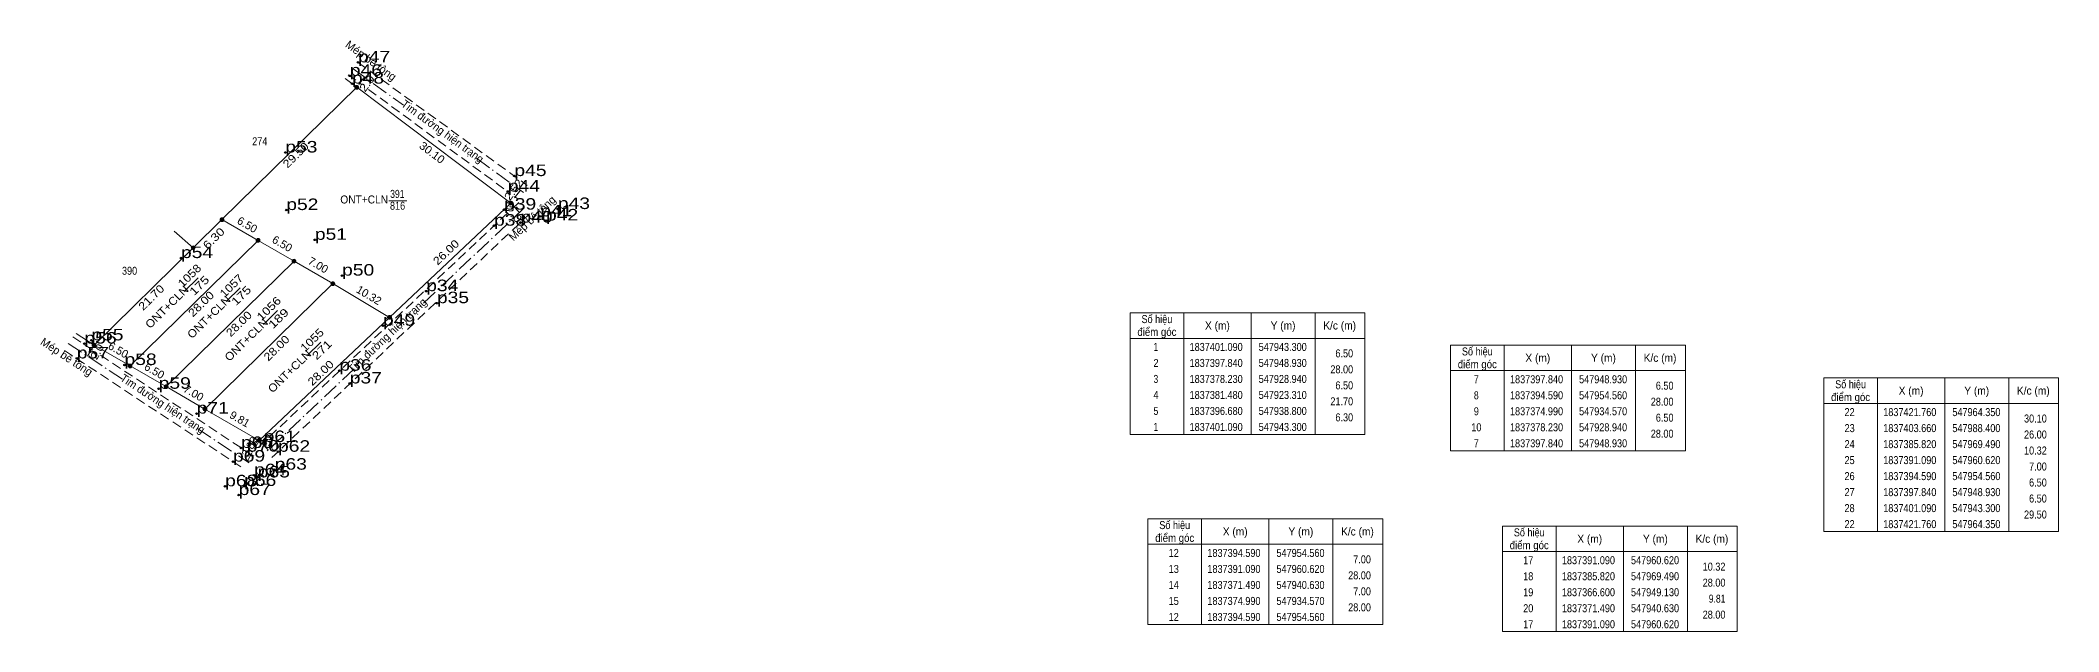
# Model space of a CAD drawing. Header units: metres. Extents: x 547336 to 548230, y 1836093 to 1837463.
# Drawn here: x 547914.9 to 548230.2, y 1837336.7 to 1837429.1 of the extents above; entities that cross this region are included whole.
import ezdxf
from ezdxf.enums import TextEntityAlignment as Align

# ---------------------------------------------------------------- set-up
doc = ezdxf.new("R2010")
doc.units = ezdxf.units.M
doc.header["$LTSCALE"] = 0.5
doc.header["$PDMODE"] = 32
doc.header["$PDSIZE"] = 0.25
doc.linetypes.add('DOT_DASHED', pattern=[7.7, 5, -1.2, 0.3, -1.2])
doc.linetypes.add('MEDIUM_DASHED', pattern=[4.5, 3, -1.5])
for name, color, linetype, lineweight in [('1', 7, 'Continuous', 13), ('10', 7, 'MEDIUM_DASHED', 13), ('63', 7, 'Continuous', 13)]:
    doc.layers.add(name, color=color, linetype=linetype, lineweight=lineweight)
doc.layers.add('12', color=7, linetype='Continuous')
doc.layers.add('7', color=7, linetype='Continuous')

msp = doc.modelspace()

# ---------------------------------------------------------------- hatches: boundary and pattern name
at = {"layer": '63'}
for points in [[(547964.65, 1837421.76, 1), (547964.05, 1837421.76, 1)], [(547988.7, 1837403.66, 1), (547988.1, 1837403.66, 1)], [(547943.6, 1837401.09, 1), (547943, 1837401.09, 1)], [(547939.1, 1837396.68, 1), (547938.5, 1837396.68, 1)], [(547949.23, 1837397.84, 1), (547948.63, 1837397.84, 1)], [(547954.86, 1837394.59, 1), (547954.26, 1837394.59, 1)], [(547960.92, 1837391.09, 1), (547960.32, 1837391.09, 1)], [(547969.79, 1837385.82, 1), (547969.19, 1837385.82, 1)], [(547923.61, 1837381.48, 1), (547923.01, 1837381.48, 1)], [(547929.24, 1837378.23, 1), (547928.64, 1837378.23, 1)], [(547934.87, 1837374.99, 1), (547934.27, 1837374.99, 1)], [(547940.93, 1837371.49, 1), (547940.33, 1837371.49, 1)], [(547949.43, 1837366.6, 1), (547948.83, 1837366.6, 1)]]:
    msp.add_hatch(color=256, dxfattribs=at).paths.add_polyline_path(points)

# ---------------------------------------------------------------- linework, layer by layer
at = {"layer": '1'}
for points in [[(547964.35, 1837421.76), (547988.4, 1837403.66), (547969.49, 1837385.82), (547960.62, 1837391.09), (547954.56, 1837394.59), (547948.93, 1837397.84), (547943.3, 1837401.09)], [(547943.3, 1837401.09), (547948.93, 1837397.84), (547928.94, 1837378.23), (547923.31, 1837381.48), (547938.8, 1837396.68)], [(547948.93, 1837397.84), (547954.56, 1837394.59), (547934.57, 1837374.99), (547928.94, 1837378.23)], [(547954.56, 1837394.59), (547960.62, 1837391.09), (547940.63, 1837371.49), (547934.57, 1837374.99)], [(547960.62, 1837391.09), (547969.49, 1837385.82), (547949.13, 1837366.6), (547940.63, 1837371.49)]]:
    msp.add_lwpolyline(points, close=True, dxfattribs=at)
at = {"layer": '10'}
for p, q in [((547964.55, 1837425.65), (547990.99, 1837406.43)), ((547963.02, 1837423.73), (547965.06, 1837422.24)), ((547965.56, 1837423.37), (547964.35, 1837421.76)), ((547966.17, 1837421.42), (547988, 1837405.43)), ((547989.92, 1837405.67), (547988.4, 1837403.66)), ((547989.77, 1837402.21), (547988.4, 1837403.66)), ((547988.61, 1837402.77), (547989.65, 1837403.75)), ((547988.98, 1837404.72), (547989.55, 1837404.3)), ((547950.73, 1837367.2), (547987.83, 1837402.04)), ((547991.34, 1837401.98), (547951.11, 1837363.93)), ((547918.69, 1837380.64), (547946.8, 1837362.1)), ((547919.99, 1837382.77), (547923.19, 1837380.66)), ((547922.31, 1837379.75), (547923.31, 1837381.48)), ((547924.32, 1837379.91), (547946.73, 1837365.14)), ((547947.24, 1837363.3), (547949.13, 1837366.6)), ((547950.52, 1837365.13), (547949.13, 1837366.6)), ((547949.22, 1837365.78), (547949.88, 1837366.4)), ((547947.68, 1837364.51), (547948.29, 1837364.11))]:
    msp.add_line(p, q, dxfattribs=at)
at = {"layer": '10', "linetype": 'Continuous'}
for p, q in [((547962.54, 1837423.13), (547964.35, 1837421.76)), ((547964.35, 1837421.76), (547988.4, 1837403.66)), ((547943.3, 1837401.09), (547948.93, 1837397.84)), ((547923.31, 1837381.48), (547938.8, 1837396.68)), ((547935.81, 1837399.28), (547938.8, 1837396.68)), ((547940.63, 1837371.49), (547960.62, 1837391.09)), ((547920.53, 1837383.31), (547923.31, 1837381.48)), ((547923.31, 1837381.48), (547928.94, 1837378.23))]:
    msp.add_line(p, q, dxfattribs=at)
for points in [[(547938.8, 1837396.68), (547943.3, 1837401.09), (547964.35, 1837421.76)], [(547949.13, 1837366.6), (547969.49, 1837385.82), (547988.4, 1837403.66)], [(547928.94, 1837378.23), (547948.93, 1837397.84), (547954.56, 1837394.59)], [(547928.94, 1837378.23), (547934.57, 1837374.99), (547954.56, 1837394.59), (547960.62, 1837391.09), (547969.49, 1837385.82)], [(547934.57, 1837374.99), (547940.63, 1837371.49), (547949.13, 1837366.6)]]:
    msp.add_lwpolyline(points, dxfattribs=at)
at = {"layer": '63', "linetype": 'DOT_DASHED'}
for p, q in [((547963.81, 1837424.64), (547971.65, 1837418.94)), ((547983.05, 1837410.67), (547990.4, 1837405.32)), ((547990.58, 1837402.98), (547973.93, 1837387.24)), ((547919.27, 1837381.75), (547927.78, 1837376.14)), ((547963.93, 1837377.78), (547950.09, 1837364.69)), ((547939.46, 1837368.43), (547947.56, 1837363.09))]:
    msp.add_line(p, q, dxfattribs=at)
at = {"layer": '63'}
for p, q in [((547969.36, 1837404.04), (547972.15, 1837404.04)), ((547937.4, 1837389.84), (547939.57, 1837392.01)), ((547943.95, 1837388.27), (547946.12, 1837390.44)), ((547949.79, 1837384.71), (547951.96, 1837386.88)), ((548093.55, 1837386.54), (548093.55, 1837367.54)), ((548104.05, 1837386.54), (548104.05, 1837367.54)), ((548114.05, 1837386.54), (548114.05, 1837367.54)), ((547956.55, 1837379.79), (547958.72, 1837381.96)), ((548085.15, 1837382.54), (548121.85, 1837382.54)), ((548143.6, 1837381.49), (548143.6, 1837364.99)), ((548154.1, 1837381.49), (548154.1, 1837364.99)), ((548164.1, 1837381.49), (548164.1, 1837364.99)), ((548135.2, 1837377.49), (548171.9, 1837377.49)), ((548201.91, 1837376.36), (548201.91, 1837352.36)), ((548212.41, 1837376.36), (548212.41, 1837352.36)), ((548222.41, 1837376.36), (548222.41, 1837352.36)), ((548193.51, 1837372.36), (548230.21, 1837372.36)), ((548096.33, 1837354.36), (548096.33, 1837337.86)), ((548106.83, 1837354.36), (548106.83, 1837337.86)), ((548116.83, 1837354.36), (548116.83, 1837337.86)), ((548151.71, 1837353.22), (548151.71, 1837336.72)), ((548162.21, 1837353.22), (548162.21, 1837336.72)), ((548172.21, 1837353.22), (548172.21, 1837336.72)), ((548087.93, 1837350.36), (548124.63, 1837350.36)), ((548143.31, 1837349.22), (548180.01, 1837349.22))]:
    msp.add_line(p, q, dxfattribs=at)
for points in [[(548085.15, 1837386.54), (548121.85, 1837386.54), (548121.85, 1837367.54), (548085.15, 1837367.54)], [(548135.2, 1837381.49), (548171.9, 1837381.49), (548171.9, 1837364.99), (548135.2, 1837364.99)], [(548193.51, 1837376.36), (548230.21, 1837376.36), (548230.21, 1837352.36), (548193.51, 1837352.36)], [(548087.93, 1837354.36), (548124.63, 1837354.36), (548124.63, 1837337.86), (548087.93, 1837337.86)], [(548143.31, 1837353.22), (548180.01, 1837353.22), (548180.01, 1837336.72), (548143.31, 1837336.72)]]:
    msp.add_lwpolyline(points, close=True, dxfattribs=at)
for centre in [(547964.35, 1837421.76), (547988.4, 1837403.66), (547943.3, 1837401.09), (547938.8, 1837396.68), (547948.93, 1837397.84), (547954.56, 1837394.59), (547960.62, 1837391.09), (547969.49, 1837385.82), (547923.31, 1837381.48), (547928.94, 1837378.23), (547934.57, 1837374.99), (547940.63, 1837371.49), (547949.13, 1837366.6)]:
    msp.add_circle(centre, 0.3, dxfattribs=at)
at = {"layer": '7'}
for p in [(547964.55, 1837425.65), (547963.27, 1837423.55), (547963.6, 1837422.34), (547953.19, 1837411.57), (547988.98, 1837407.89), (547953.34, 1837402.58), (547987.36, 1837402.64), (547987.95, 1837405.47), (547995.77, 1837402.74), (547985.8, 1837400.14), (547989.92, 1837400.63), (547993.01, 1837401.59), (547993.92, 1837400.95), (547957.81, 1837397.93), (547936.89, 1837395.08), (547962.06, 1837392.34), (547975.2, 1837389.91), (547976.87, 1837388.03), (547968.45, 1837384.51), (547921.81, 1837381.72), (547922.89, 1837382.22), (547920.62, 1837379.4), (547928.07, 1837378.37), (547961.63, 1837377.48), (547933.41, 1837374.66), (547963.26, 1837375.49), (547939.34, 1837370.78), (547946.27, 1837365.41), (547947.17, 1837364.85), (547949.81, 1837366.33), (547952.05, 1837364.82), (547945.02, 1837363.28), (547951.54, 1837362.02), (547943.79, 1837359.42), (547946.76, 1837359.48), (547948.31, 1837361.16), (547948.89, 1837360.81), (547945.9, 1837358.06)]:
    msp.add_point(p, dxfattribs=at)

# ---------------------------------------------------------------- texts
at = {"layer": '1'}
for s, width, p in [('ONT+CLN', 0.95, (547965.51, 1837403.61)), ('816', 0.85, (547970.725, 1837402.63)), ('391', 0.8, (547970.69, 1837404.48))]:
    msp.add_text(s, height=1.25, dxfattribs=dict(at, width=width)).set_placement(p, align=Align.CENTER)
at = {"layer": '10', "width": 0.85}
for s, p in [('274', (547949.2, 1837412.7)), ('390', (547928.86, 1837392.47))]:
    msp.add_text(s, height=1.25, dxfattribs=at).set_placement(p, align=Align.CENTER)
at = {"layer": '12', "width": 1.25}
for s, p in [('p46', (547963.27, 1837423.55)), ('p47', (547964.55, 1837425.65)), ('p48', (547963.6, 1837422.34)), ('p53', (547953.19, 1837411.57)), ('p45', (547988.98, 1837407.89)), ('p44', (547987.95, 1837405.47)), ('p52', (547953.34, 1837402.58)), ('p39', (547987.36, 1837402.64)), ('p41', (547993.01, 1837401.59)), ('p42', (547993.92, 1837400.95)), ('p43', (547995.77, 1837402.74)), ('p51', (547957.81, 1837397.93)), ('p38', (547985.8, 1837400.14)), ('p40', (547989.92, 1837400.63)), ('p54', (547936.89, 1837395.08)), ('p50', (547962.06, 1837392.34)), ('p34', (547975.2, 1837389.91)), ('p35', (547976.87, 1837388.03)), ('p55', (547922.89, 1837382.22)), ('p49', (547968.45, 1837384.51)), ('p57', (547920.62, 1837379.4)), ('p56', (547921.81, 1837381.72)), ('p58', (547928.07, 1837378.37)), ('p36', (547961.63, 1837377.48)), ('p59', (547933.41, 1837374.66)), ('p37', (547963.26, 1837375.49)), ('p71', (547939.34, 1837370.78)), ('p61', (547949.81, 1837366.33)), ('p69', (547945.02, 1837363.28)), ('p60', (547946.27, 1837365.41)), ('p70', (547947.17, 1837364.85)), ('p62', (547952.05, 1837364.82)), ('p64', (547948.31, 1837361.16)), ('p65', (547948.89, 1837360.81)), ('p63', (547951.54, 1837362.02)), ('p68', (547943.79, 1837359.42)), ('p67', (547945.9, 1837358.06)), ('p66', (547946.76, 1837359.48))]:
    msp.add_text(s, height=1.8, dxfattribs=at).set_placement(p)
at = {"layer": '63'}
for s, rotation, p in [('Mép bê tông', 323.986, (547966.2075, 1837425.4267)), ('Mép bê tông', 43.405, (547992.1905, 1837400.8463)), ('6.50', 330.004, (547946.9425, 1837399.7453)), ('6.50', 330.004, (547952.4025, 1837396.7853)), ('7.00', 329.991, (547958.0224, 1837393.4449)), ('10.32', 329.284, (547965.9408, 1837388.7385)), ('Tim đường hiện trạng', 43.4, (547969.5556, 1837382.5137)), ('Mép bê tông', 326.593, (547918.6909, 1837379.1295)), ('6.50', 330.004, (547926.7925, 1837380.1753)), ('6.50', 330.08, (547932.4333, 1837376.9276)), ('7.00', 329.991, (547938.5524, 1837373.4649)), ('9.81', 330.088, (547945.7683, 1837369.3853)), ('3.80', 60.199, (547948.1788, 1837365.2844))]:
    msp.add_text(s, height=1.25, rotation=rotation, dxfattribs=at).set_placement(p, align=Align.CENTER)
for s, rotation, width, p in [('2.0', 53.073, 1.15, (547966.4527, 1837421.9945)), ('Tim đường hiện trạng', 323.998, 0.95, (547977.3976, 1837414.3641)), ('29.50', 44.478, 1.15, (547955.2621, 1837410.7308)), ('30.10', 323.035, 1.05, (547975.7442, 1837411.0571)), ('2.52', 52.903, 1.1, (547989.3591, 1837405.383)), ('2.0', 313.375, 1.25, (547988.392, 1837401.5042)), ('6.30', 44.421, 1.2, (547942.4526, 1837397.7137)), ('26.00', 43.332, 1.15, (547978.7361, 1837395.5273)), ('1058', 44.436, 1.15, (547938.6624, 1837391.8818)), ('21.70', 44.459, 1.15, (547932.7023, 1837388.4799)), ('ONT+CLN', 44.436, 1.1, (547935.1374, 1837386.9972)), ('175', 44.436, 1.25, (547940.1874, 1837390.3425)), ('1057', 44.436, 1.15, (547945.2124, 1837390.3118)), ('175', 44.436, 1.25, (547946.7374, 1837388.7725)), ('ONT+CLN', 44.436, 1.1, (547941.6874, 1837385.4272)), ('28.00', 44.45, 1.15, (547940.4723, 1837387.4694)), ('1056', 44.436, 1.2, (547951.0524, 1837386.7416)), ('189', 44.436, 1.3, (547952.5724, 1837385.2074)), ('ONT+CLN', 44.436, 1.1, (547947.5274, 1837381.8672)), ('28.00', 44.436, 1.15, (547946.3824, 1837384.3586)), ('1055', 44.436, 1.15, (547957.8124, 1837381.8318)), ('2.0', 59.971, 1.05, (547924.3405, 1837380.1372)), ('28.00', 44.436, 1.15, (547952.2624, 1837380.5786)), ('ONT+CLN', 44.436, 1.1, (547954.2874, 1837376.9472)), ('271', 44.436, 1.25, (547959.3424, 1837380.2982)), ('28.00', 43.35, 1.15, (547959.156, 1837376.6882)), ('Tim đường hiện trạng', 326.591, 0.95, (547933.7059, 1837371.7968)), ('2.0', 313.398, 1.25, (547950.5727, 1837365.7744))]:
    msp.add_text(s, height=1.25, rotation=rotation, dxfattribs=dict(at, width=width)).set_placement(p, align=Align.CENTER)
for s, width, p in [('điểm góc', 0.9, (548089.35, 1837382.92)), ('Số hiệu', 0.85, (548089.35, 1837384.92)), ('X (m)', 0.95, (548098.8, 1837383.92)), ('Y (m)', 0.95, (548109.055, 1837383.92)), ('K/c (m)', 0.95, (548117.895, 1837383.92)), (' 1', 0.75, (548089, 1837380.57)), ('1837401.090', 0.85, (548098.6, 1837380.57)), ('547943.300', 0.85, (548109, 1837380.57)), ('Số hiệu', 0.85, (548139.4, 1837379.87)), (' 2', 0.85, (548089.005, 1837378.07)), ('1837397.840', 0.85, (548098.6, 1837378.07)), ('547948.930', 0.85, (548109, 1837378.07)), ('điểm góc', 0.9, (548139.4, 1837377.87)), ('X (m)', 0.95, (548148.85, 1837378.87)), ('Y (m)', 0.95, (548159.105, 1837378.87)), ('K/c (m)', 0.95, (548167.945, 1837378.87)), (' 4', 0.85, (548089, 1837373.07)), (' 3', 0.8, (548088.995, 1837375.57)), ('1837378.230', 0.85, (548098.6, 1837375.57)), ('1837381.480', 0.85, (548098.6, 1837373.07)), ('547928.940', 0.85, (548109, 1837375.57)), ('547923.310', 0.85, (548109, 1837373.07)), (' 8', 0.8, (548139.055, 1837373.02)), (' 7', 0.8, (548139.055, 1837375.52)), ('1837397.840', 0.85, (548148.65, 1837375.52)), ('1837394.590', 0.85, (548148.65, 1837373.02)), ('547948.930', 0.85, (548159.05, 1837375.52)), ('547954.560', 0.85, (548159.05, 1837373.02)), ('Số hiệu', 0.85, (548197.71, 1837374.74)), ('X (m)', 0.95, (548207.16, 1837373.74)), ('Y (m)', 0.95, (548217.415, 1837373.74)), ('K/c (m)', 0.95, (548226.255, 1837373.74)), (' 5', 0.8, (548089.005, 1837370.57)), ('1837396.680', 0.85, (548098.6, 1837370.57)), ('547938.800', 0.85, (548109, 1837370.57)), (' 9', 0.85, (548139.05, 1837370.52)), ('1837374.990', 0.85, (548148.65, 1837370.52)), ('547934.570', 0.85, (548159.05, 1837370.52)), ('điểm góc', 0.9, (548197.71, 1837372.74)), (' 22', 0.85, (548197.355, 1837370.39)), ('1837421.760', 0.85, (548206.96, 1837370.39)), ('547964.350', 0.85, (548217.36, 1837370.39)), (' 1', 0.75, (548089, 1837368.07)), ('1837401.090', 0.85, (548098.6, 1837368.07)), ('547943.300', 0.85, (548109, 1837368.07)), (' 10', 0.85, (548139.05, 1837368.02)), ('1837378.230', 0.85, (548148.65, 1837368.02)), ('547928.940', 0.85, (548159.05, 1837368.02)), (' 23', 0.85, (548197.365, 1837367.89)), ('1837403.660', 0.85, (548206.96, 1837367.89)), ('547988.400', 0.85, (548217.36, 1837367.89)), (' 7', 0.8, (548139.055, 1837365.52)), ('1837397.840', 0.85, (548148.65, 1837365.52)), ('547948.930', 0.85, (548159.05, 1837365.52)), (' 24', 0.85, (548197.36, 1837365.39)), ('1837385.820', 0.85, (548206.96, 1837365.39)), ('547969.490', 0.85, (548217.36, 1837365.39)), (' 25', 0.85, (548197.355, 1837362.89)), ('1837391.090', 0.85, (548206.96, 1837362.89)), ('547960.620', 0.85, (548217.36, 1837362.89)), (' 26', 0.85, (548197.355, 1837360.39)), (' 27', 0.85, (548197.355, 1837357.89)), ('1837394.590', 0.85, (548206.96, 1837360.39)), ('1837397.840', 0.85, (548206.96, 1837357.89)), ('547954.560', 0.85, (548217.36, 1837360.39)), ('547948.930', 0.85, (548217.36, 1837357.89)), (' 28', 0.85, (548197.355, 1837355.39)), ('1837401.090', 0.85, (548206.96, 1837355.39)), ('547943.300', 0.85, (548217.36, 1837355.39)), ('Số hiệu', 0.85, (548092.13, 1837352.74)), ('X (m)', 0.95, (548101.58, 1837351.74)), ('Y (m)', 0.95, (548111.835, 1837351.74)), ('K/c (m)', 0.95, (548120.675, 1837351.74)), ('Số hiệu', 0.85, (548147.51, 1837351.6)), (' 22', 0.85, (548197.355, 1837352.89)), ('1837421.760', 0.85, (548206.96, 1837352.89)), ('547964.350', 0.85, (548217.36, 1837352.89)), ('điểm góc', 0.9, (548092.13, 1837350.74)), (' 12', 0.85, (548091.775, 1837348.39)), ('1837394.590', 0.85, (548101.38, 1837348.39)), ('547954.560', 0.85, (548111.78, 1837348.39)), ('điểm góc', 0.9, (548147.51, 1837349.6)), ('X (m)', 0.95, (548156.96, 1837350.6)), ('Y (m)', 0.95, (548167.215, 1837350.6)), ('K/c (m)', 0.95, (548176.055, 1837350.6)), (' 13', 0.85, (548091.785, 1837345.89)), ('1837391.090', 0.85, (548101.38, 1837345.89)), ('547960.620', 0.85, (548111.78, 1837345.89)), (' 17', 0.85, (548147.155, 1837347.25)), (' 18', 0.85, (548147.155, 1837344.75)), ('1837391.090', 0.85, (548156.76, 1837347.25)), ('1837385.820', 0.85, (548156.76, 1837344.75)), ('547960.620', 0.85, (548167.16, 1837347.25)), ('547969.490', 0.85, (548167.16, 1837344.75)), (' 14', 0.85, (548091.78, 1837343.39)), ('1837371.490', 0.85, (548101.38, 1837343.39)), ('547940.630', 0.85, (548111.78, 1837343.39)), (' 19', 0.85, (548147.16, 1837342.25)), ('1837366.600', 0.85, (548156.76, 1837342.25)), ('547949.130', 0.85, (548167.16, 1837342.25)), (' 15', 0.85, (548091.775, 1837340.89)), (' 12', 0.85, (548091.775, 1837338.39)), ('1837374.990', 0.85, (548101.38, 1837340.89)), ('1837394.590', 0.85, (548101.38, 1837338.39)), ('547934.570', 0.85, (548111.78, 1837340.89)), ('547954.560', 0.85, (548111.78, 1837338.39)), (' 20', 0.85, (548147.16, 1837339.75)), ('1837371.490', 0.85, (548156.76, 1837339.75)), ('547940.630', 0.85, (548167.16, 1837339.75)), (' 17', 0.85, (548147.155, 1837337.25)), ('1837391.090', 0.85, (548156.76, 1837337.25)), ('547960.620', 0.85, (548167.16, 1837337.25))]:
    msp.add_text(s, height=1.25, dxfattribs=dict(at, width=width)).set_placement(p, align=Align.CENTER)
for s, width, p in [('6.50', 0.85, (548120, 1837379.57)), ('28.00', 0.85, (548120, 1837377.07)), ('6.50', 0.85, (548120, 1837374.57)), ('6.50', 0.85, (548170.05, 1837374.52)), ('21.70', 0.85, (548120, 1837372.07)), ('28.00', 0.85, (548170.05, 1837372.02)), ('6.30', 0.85, (548120, 1837369.57)), ('28.00', 0.85, (548170.05, 1837367.02)), ('6.50', 0.85, (548170.05, 1837369.52)), ('30.10', 0.85, (548228.36, 1837369.39)), ('26.00', 0.85, (548228.36, 1837366.89)), ('10.32', 0.85, (548228.36, 1837364.39)), ('7.00', 0.85, (548228.36, 1837361.89)), ('6.50', 0.85, (548228.36, 1837359.39)), ('29.50', 0.85, (548228.36, 1837354.39)), ('6.50', 0.85, (548228.36, 1837356.89)), ('28.00', 0.85, (548122.78, 1837344.89)), ('7.00', 0.85, (548122.78, 1837347.39)), ('10.32', 0.85, (548178.16, 1837346.25)), ('7.00', 0.85, (548122.78, 1837342.39)), ('28.00', 0.85, (548178.16, 1837343.75)), ('28.00', 0.85, (548122.78, 1837339.89)), ('28.00', 0.85, (548178.16, 1837338.75)), ('9.81', 0.8, (548178.16, 1837341.25))]:
    msp.add_text(s, height=1.25, dxfattribs=dict(at, width=width)).set_placement(p, align=Align.RIGHT)

doc.saveas('drawing.dxf')
